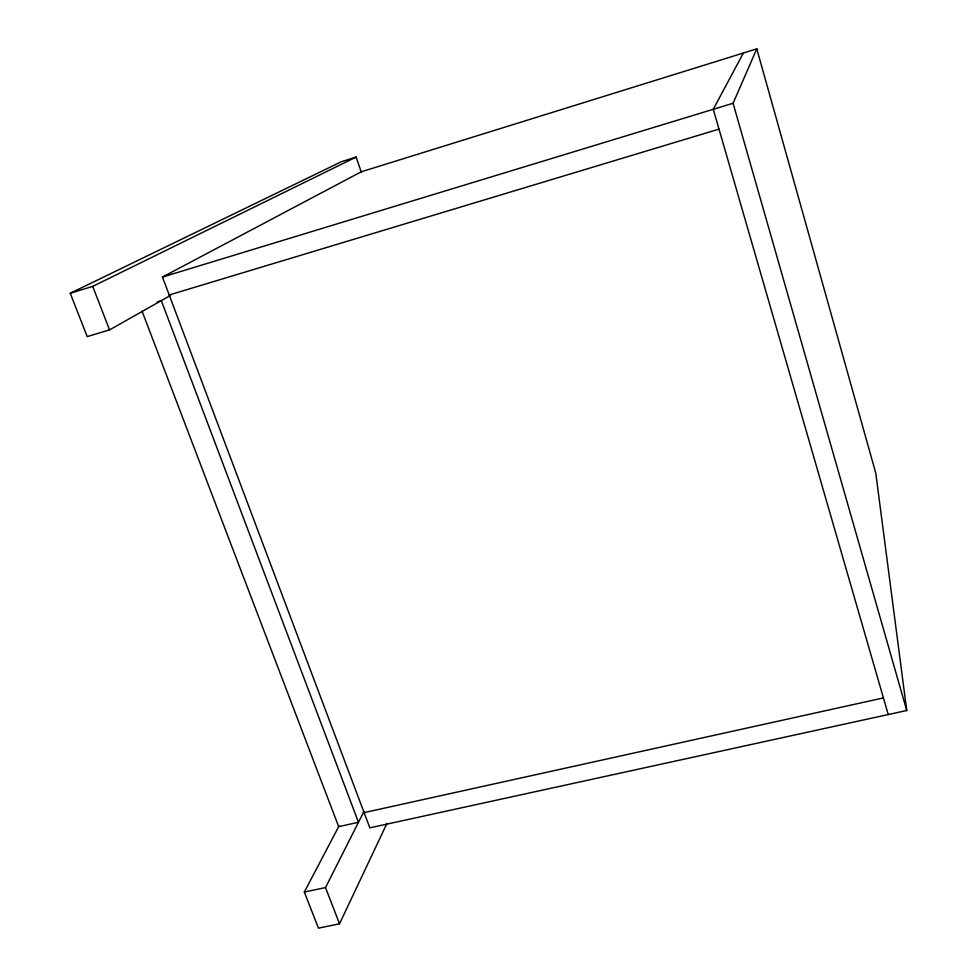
<?xml version="1.0" encoding="UTF-8"?>
<svg xmlns="http://www.w3.org/2000/svg" width="977" height="977" viewBox="0 0 977 977"><rect width="100%" height="100%" fill="white"/><g stroke="black" fill="none" stroke-linecap="round" stroke-linejoin="round"><path stroke-width="1.47" d="M906.741 710.511L733.08 103.269L756.784 48.85L361.185 171.818L162.463 277.053L369.843 827.849L906.741 710.511L875.795 473.234L756.784 48.85M339.056 825.895L304.335 892.062L318.441 928.15L339.532 923.802L386.965 823.367M339.532 923.802L325.512 887.58L363.896 811.545M743.387 53.014L713.271 109.29L888.227 714.553M361.417 172.489L356.141 157.077L341.425 161.681L70.259 293.259L87.197 336.589L109.558 329.896L170.609 295.384M70.259 293.259L92.705 286.383L356.141 157.077M162.463 277.053L733.08 103.269M169.204 294.981L718.999 129.111M157.138 301.905L161.303 300.647L358.474 822.28L338.665 826.64L142.08 311.199M364.103 812.62L883.416 697.92M304.335 892.062L325.512 887.58M92.705 286.383L109.558 329.896"/></g></svg>
